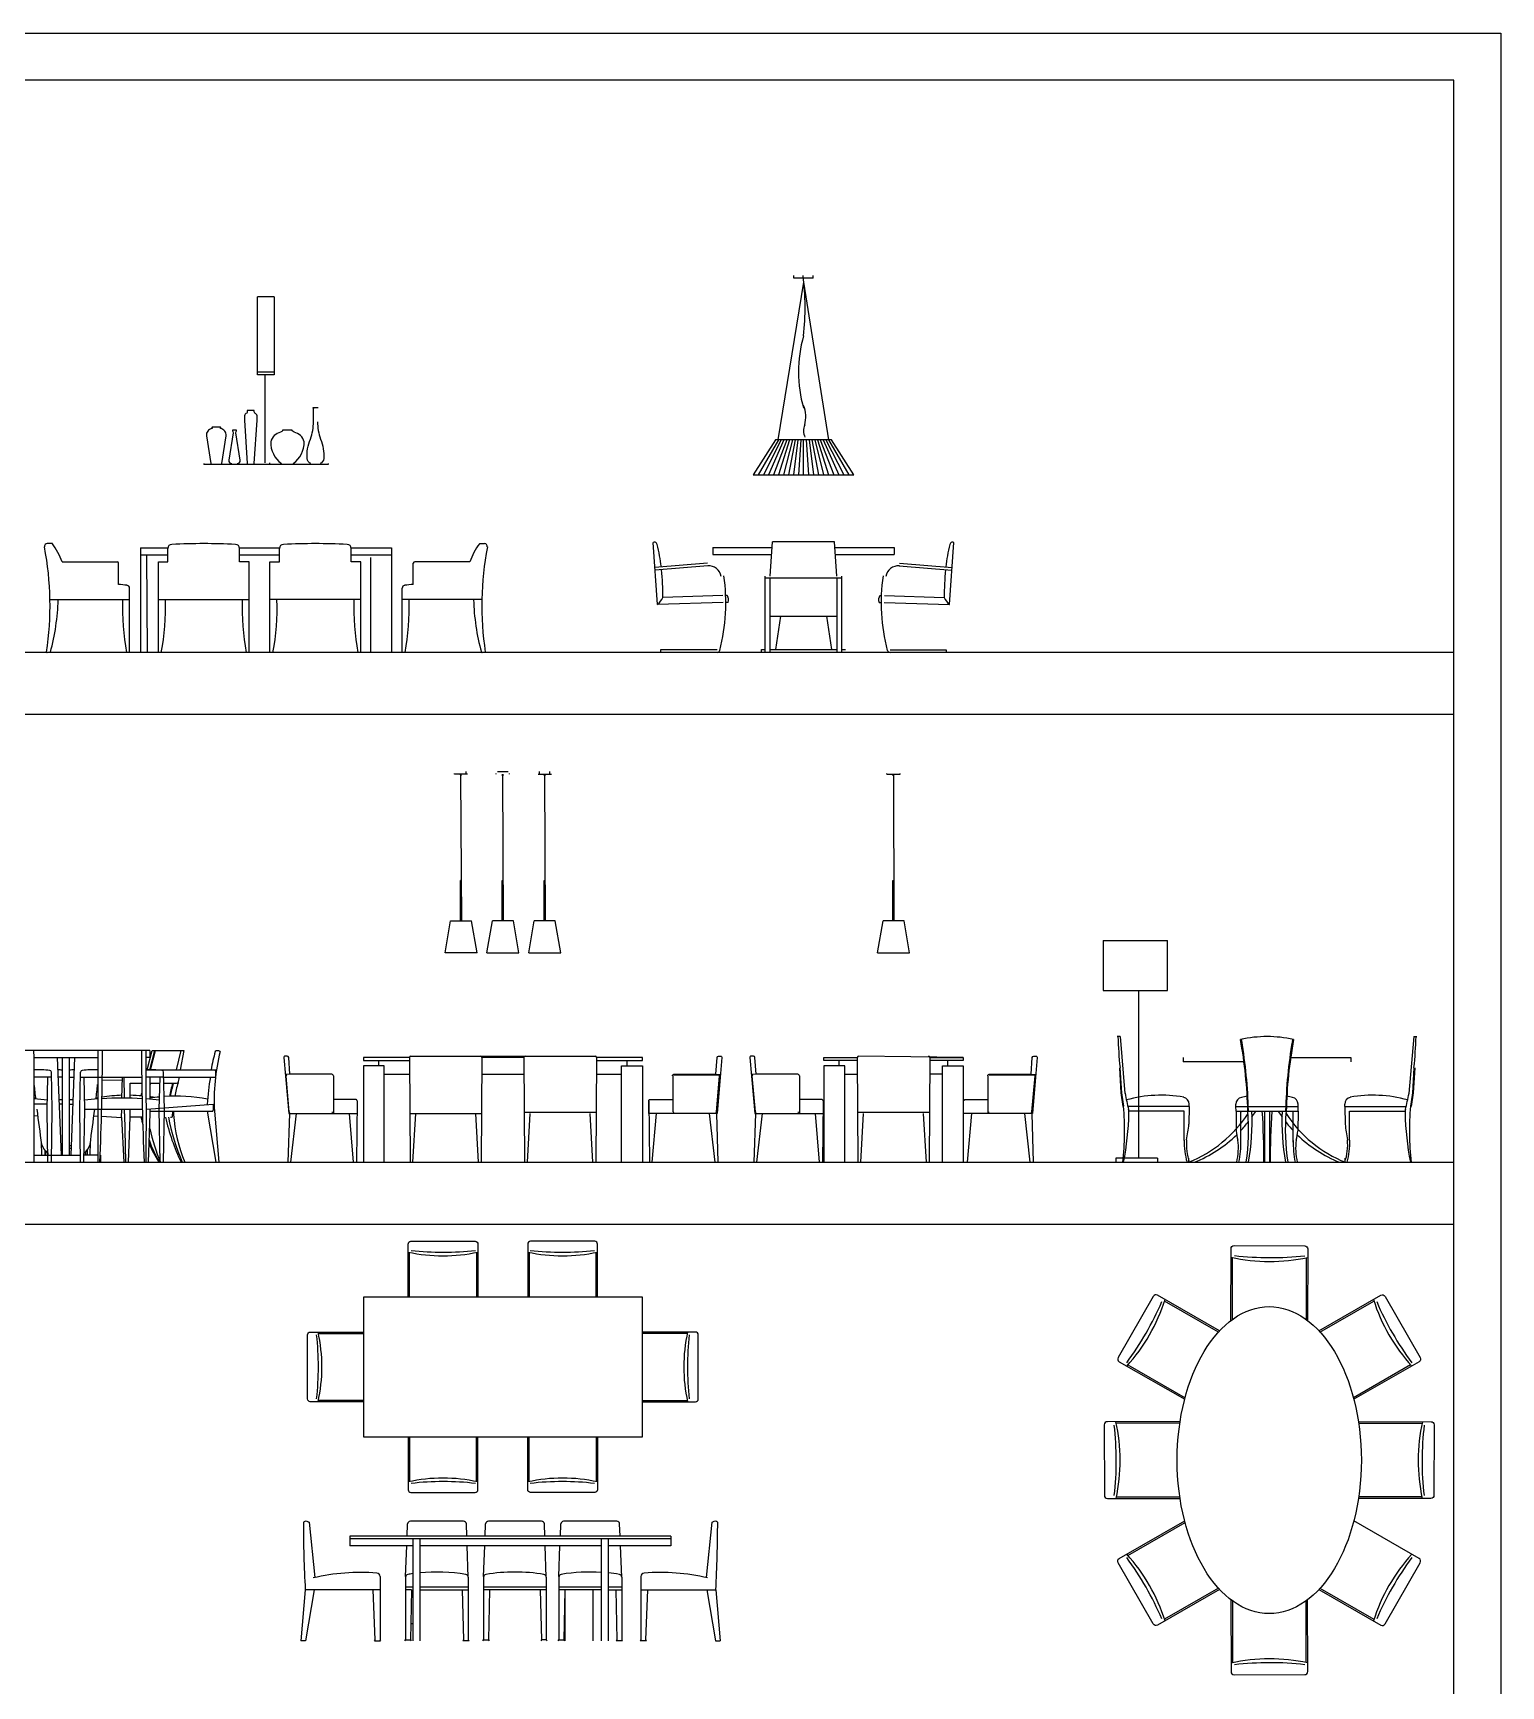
# Model space of a CAD drawing. Header units: inches. Extents: x 5.3 to 47.8, y 15.8 to 40.6.
# Drawn here: x 37.29 to 47.81, y 28.73 to 40.58 of the extents above; entities that cross this region are included whole.
import ezdxf

# ---------------------------------------------------------------- set-up
doc = ezdxf.new("R2010")
doc.units = ezdxf.units.IN
doc.header["$MEASUREMENT"] = 0
for name, color, linetype in [('02', 2, 'Continuous'), ('1', 1, 'Continuous'), ('4', 4, 'Continuous'), ('kadrbm', 4, 'Continuous')]:
    doc.layers.add(name, color=color, linetype=linetype)

# ---------------------------------------------------------------- blocks, each defined once
blk = doc.blocks.new('kadrbm')
at = {"layer": 'kadrbm', "color": 4}
blk.add_lwpolyline([(0, 0), (0, 24.797), (21, 24.797), (21, 0), (0, 0)], close=True, dxfattribs=at)
blk.add_lwpolyline([(20.663, 0.326), (20.663, 24.46), (0.337, 24.46), (0.337, 0.326), (20.663, 0.326)], dxfattribs=at)

msp = doc.modelspace()

# ---------------------------------------------------------------- linework, layer by layer
at = {"layer": '02'}
for points in [[(39.978, 31.516), (39.978, 31.896, -0.414214), (39.998, 31.916), (40.458, 31.916, -0.414214), (40.478, 31.896), (40.478, 31.516)], [(41.335, 31.516), (41.335, 31.896, 0.414214), (41.315, 31.916), (40.855, 31.916, 0.414214), (40.835, 31.896), (40.835, 31.516)], [(45.873, 31.348), (45.874, 31.863, -0.414214), (45.896, 31.885), (46.402, 31.884, -0.414214), (46.424, 31.862), (46.423, 31.347)], [(45.792, 31.274), (45.347, 31.53, 0.414214), (45.317, 31.521), (45.065, 31.083, 0.414214), (45.073, 31.053), (45.542, 30.784)], [(46.503, 31.274), (46.948, 31.53, -0.414214), (46.978, 31.521), (47.23, 31.083, -0.414214), (47.222, 31.053), (46.754, 30.784)], [(39.657, 30.766), (39.277, 30.766, -0.414214), (39.257, 30.786), (39.257, 31.246, -0.414214), (39.277, 31.266), (39.657, 31.266)], [(41.657, 30.766), (42.037, 30.766, 0.414214), (42.057, 30.786), (42.057, 31.246, 0.414214), (42.037, 31.266), (41.657, 31.266)], [(45.509, 30.624), (44.988, 30.623, 0.414214), (44.966, 30.601), (44.967, 30.095, 0.414214), (44.989, 30.073), (45.508, 30.074)], [(46.786, 30.624), (47.307, 30.623, -0.414214), (47.329, 30.601), (47.328, 30.095, -0.414214), (47.306, 30.073), (46.787, 30.074)], [(39.978, 30.516), (39.978, 30.136, 0.414214), (39.998, 30.116), (40.458, 30.116, 0.414214), (40.478, 30.136), (40.478, 30.516)], [(41.335, 30.516), (41.335, 30.136, -0.414214), (41.315, 30.116), (40.855, 30.116, -0.414214), (40.835, 30.136), (40.835, 30.516)], [(45.792, 29.421), (45.347, 29.166, -0.414214), (45.317, 29.174), (45.065, 29.613, -0.414214), (45.073, 29.643), (45.542, 29.912)], [(46.503, 29.421), (46.948, 29.166, 0.414214), (46.978, 29.174), (47.23, 29.613, 0.414214), (47.222, 29.643), (46.754, 29.912)], [(45.873, 29.347), (45.874, 28.832, 0.414214), (45.896, 28.81), (46.402, 28.811, 0.414214), (46.424, 28.833), (46.423, 29.348)]]:
    msp.add_lwpolyline(points, format="xyb", dxfattribs=at)
msp.add_lwpolyline([(41.657, 30.516), (41.657, 31.516), (39.657, 31.516), (39.657, 30.516)], close=True, dxfattribs=at)
for centre, radius, start, end in [((40.228, 32.966), 1.154, 257.4874, 282.5126), ((41.085, 32.966), 1.154, 257.4874, 282.5126), ((46.151, 33.04), 1.269, 257.3788, 282.404), ((44.19, 31.878), 1.269, 317.596, 342.6212), ((48.106, 31.878), 1.269, 197.3788, 222.404), ((38.206, 31.016), 1.154, 347.4874, 12.5126), ((43.107, 31.016), 1.154, 167.4874, 192.5126), ((43.811, 30.346), 1.269, 347.596, 12.6212), ((48.484, 30.346), 1.269, 167.3788, 192.404), ((40.228, 29.065), 1.154, 77.4874, 102.5126), ((41.085, 29.065), 1.154, 77.4874, 102.5126), ((44.19, 28.817), 1.269, 17.3788, 42.404), ((48.106, 28.817), 1.269, 137.596, 162.6212), ((46.151, 27.655), 1.269, 77.596, 102.6212)]:
    msp.add_arc(centre, radius, start, end, dxfattribs=at)
msp.add_ellipse((46.148, 30.348), major_axis=(0, 1.1), ratio=0.6, dxfattribs=at)
at = {"layer": '1'}
for p, q in [((42.811, 38.789), (42.627, 37.659)), ((42.741, 38.818), (42.741, 38.838)), ((42.881, 38.818), (42.741, 38.818)), ((42.811, 38.789), (42.991, 37.659)), ((42.881, 38.818), (42.881, 38.838)), ((39.019, 38.684), (39.019, 38.125)), ((38.954, 37.496), (38.954, 38.125)), ((39.334, 37.89), (39.294, 37.89)), ((39.299, 37.786), (39.299, 37.885)), ((39.334, 37.889), (39.334, 37.89)), ((42.631, 37.659), (42.487, 37.409)), ((42.651, 37.659), (42.523, 37.409)), ((42.671, 37.659), (42.559, 37.409)), ((42.691, 37.659), (42.595, 37.409)), ((42.711, 37.659), (42.631, 37.409)), ((42.731, 37.659), (42.667, 37.409)), ((42.751, 37.659), (42.703, 37.409)), ((42.771, 37.659), (42.739, 37.409)), ((42.791, 37.659), (42.775, 37.409)), ((42.811, 37.409), (42.811, 37.659)), ((42.831, 37.659), (42.847, 37.409)), ((42.851, 37.659), (42.883, 37.409)), ((42.871, 37.659), (42.919, 37.409)), ((42.891, 37.659), (42.955, 37.409)), ((42.911, 37.659), (42.991, 37.409)), ((42.931, 37.659), (43.027, 37.409)), ((42.951, 37.659), (43.063, 37.409)), ((42.971, 37.659), (43.099, 37.409)), ((42.991, 37.659), (43.135, 37.409)), ((38.514, 37.49), (38.514, 37.484)), ((39.404, 37.484), (38.514, 37.484)), ((38.984, 37.496), (38.984, 37.49)), ((39.404, 37.49), (39.404, 37.484)), ((37.429, 36.916), (37.392, 36.916)), ((38.059, 36.886), (38.257, 36.886)), ((38.059, 36.886), (38.059, 36.136)), ((38.256, 36.785), (38.256, 36.881)), ((38.77, 36.886), (39.057, 36.886)), ((38.77, 36.785), (38.77, 36.881)), ((39.056, 36.785), (39.056, 36.881)), ((39.57, 36.886), (39.859, 36.886)), ((39.57, 36.785), (39.57, 36.881)), ((39.859, 36.886), (39.859, 36.136)), ((40.489, 36.916), (40.525, 36.916)), ((41.764, 36.479), (41.734, 36.925)), ((42.161, 36.888), (42.161, 36.838)), ((42.161, 36.888), (42.586, 36.888)), ((42.572, 36.682), (42.589, 36.93)), ((43.032, 36.93), (42.589, 36.93)), ((43.05, 36.682), (43.032, 36.93)), ((43.035, 36.888), (43.461, 36.888)), ((43.461, 36.888), (43.461, 36.838)), ((43.857, 36.479), (43.887, 36.925)), ((37.498, 36.785), (37.892, 36.785)), ((37.902, 36.624), (37.902, 36.775)), ((38.059, 36.836), (38.256, 36.836)), ((38.104, 36.836), (38.109, 36.136)), ((38.188, 36.136), (38.188, 36.785)), ((38.188, 36.785), (38.256, 36.785)), ((38.77, 36.836), (39.056, 36.836)), ((38.838, 36.785), (38.77, 36.785)), ((38.838, 36.136), (38.838, 36.785)), ((38.988, 36.136), (38.988, 36.785)), ((38.988, 36.785), (39.056, 36.785)), ((39.57, 36.836), (39.859, 36.836)), ((39.638, 36.785), (39.57, 36.785)), ((39.638, 36.136), (39.638, 36.785)), ((39.709, 36.816), (39.709, 36.136)), ((40.015, 36.624), (40.015, 36.775)), ((40.419, 36.785), (40.025, 36.785)), ((42.123, 36.777), (41.746, 36.745)), ((42.125, 36.757), (41.748, 36.725)), ((42.161, 36.838), (42.583, 36.838)), ((43.039, 36.838), (43.461, 36.838)), ((43.497, 36.757), (43.874, 36.725)), ((43.499, 36.777), (43.875, 36.745)), ((42.536, 36.138), (42.536, 36.682)), ((42.536, 36.672), (43.086, 36.672)), ((42.571, 36.138), (42.571, 36.672)), ((43.051, 36.138), (43.051, 36.672)), ((43.086, 36.138), (43.086, 36.682)), ((37.412, 36.515), (37.982, 36.515)), ((37.982, 36.136), (37.982, 36.597)), ((38.188, 36.515), (38.838, 36.515)), ((39.638, 36.515), (38.988, 36.515)), ((39.935, 36.136), (39.935, 36.597)), ((40.506, 36.515), (39.935, 36.515)), ((42.234, 36.494), (41.764, 36.479)), ((42.232, 36.544), (41.803, 36.531)), ((42.263, 36.545), (42.252, 36.545)), ((42.27, 36.495), (42.254, 36.495)), ((43.352, 36.495), (43.368, 36.495)), ((43.359, 36.545), (43.37, 36.545)), ((43.388, 36.494), (43.857, 36.479)), ((43.39, 36.544), (43.818, 36.531)), ((42.571, 36.396), (43.051, 36.396)), ((42.646, 36.396), (42.611, 36.158)), ((42.976, 36.396), (43.011, 36.158)), ((42.191, 36.156), (41.787, 36.156)), ((41.787, 36.156), (41.787, 36.136)), ((42.511, 36.158), (42.536, 36.158)), ((42.511, 36.138), (42.511, 36.158)), ((42.571, 36.158), (43.051, 36.158)), ((43.086, 36.158), (43.111, 36.158)), ((43.431, 36.156), (43.834, 36.156)), ((43.834, 36.156), (43.834, 36.136)), ((40.309, 35.263), (40.309, 35.268)), ((40.404, 35.263), (40.309, 35.263)), ((40.355, 35.253), (40.354, 35.263)), ((40.362, 34.213), (40.356, 35.253)), ((40.359, 35.253), (40.359, 35.263)), ((40.394, 35.268), (40.394, 35.283)), ((40.609, 35.263), (40.609, 35.268)), ((40.619, 35.283), (40.694, 35.283)), ((40.655, 35.253), (40.654, 35.263)), ((40.662, 34.213), (40.656, 35.253)), ((40.659, 35.253), (40.659, 35.263)), ((40.704, 35.263), (40.704, 35.268)), ((40.909, 35.263), (41.004, 35.263)), ((40.919, 35.268), (40.919, 35.283)), ((40.955, 35.253), (40.954, 35.263)), ((40.962, 34.213), (40.958, 35.253)), ((40.959, 35.253), (40.959, 35.263)), ((40.994, 35.268), (40.994, 35.283)), ((43.409, 35.263), (43.409, 35.268)), ((43.409, 35.263), (43.504, 35.263)), ((43.454, 35.253), (43.453, 35.263)), ((43.461, 34.213), (43.457, 35.253)), ((43.458, 35.253), (43.459, 35.263)), ((43.504, 35.263), (43.504, 35.268)), ((40.352, 34.213), (40.352, 34.503)), ((40.362, 34.503), (40.352, 34.503)), ((40.652, 34.213), (40.652, 34.503)), ((40.652, 34.503), (40.662, 34.503)), ((40.952, 34.213), (40.952, 34.503)), ((40.952, 34.503), (40.962, 34.503)), ((43.451, 34.213), (43.451, 34.503)), ((43.451, 34.503), (43.461, 34.503)), ((40.242, 33.983), (40.282, 34.213)), ((40.282, 34.213), (40.432, 34.213)), ((40.472, 33.983), (40.432, 34.213)), ((40.542, 33.983), (40.582, 34.213)), ((40.732, 34.213), (40.582, 34.213)), ((40.772, 33.983), (40.732, 34.213)), ((40.842, 33.983), (40.882, 34.213)), ((41.032, 34.213), (40.882, 34.213)), ((41.072, 33.983), (41.032, 34.213)), ((43.341, 33.983), (43.381, 34.213)), ((43.531, 34.213), (43.381, 34.213)), ((43.571, 33.983), (43.531, 34.213)), ((44.958, 34.073), (44.958, 33.713)), ((44.958, 34.073), (45.418, 34.073)), ((45.418, 33.713), (45.418, 34.073)), ((40.472, 33.983), (40.242, 33.983)), ((40.542, 33.983), (40.772, 33.983)), ((40.842, 33.983), (41.072, 33.983)), ((43.341, 33.983), (43.571, 33.983)), ((44.958, 33.713), (45.418, 33.713)), ((45.211, 33.713), (45.211, 32.513)), ((45.079, 33.383), (45.058, 33.383)), ((45.079, 33.383), (45.114, 32.976)), ((45.951, 33.355), (45.942, 33.363)), ((46.313, 33.355), (46.322, 33.363)), ((47.185, 33.383), (47.149, 32.976)), ((47.185, 33.383), (47.205, 33.383)), ((38.126, 33.283), (36.681, 33.283)), ((37.298, 33.233), (37.754, 33.233)), ((37.464, 33.233), (37.491, 32.533)), ((37.501, 32.533), (37.501, 33.233)), ((37.551, 32.533), (37.551, 33.233)), ((37.588, 33.233), (37.561, 32.533)), ((38.126, 33.233), (38.102, 33.233)), ((38.108, 33.144), (38.143, 33.283)), ((38.126, 33.283), (38.126, 33.233)), ((38.128, 33.144), (38.164, 33.283)), ((38.132, 33.144), (38.168, 33.283)), ((38.143, 33.283), (38.371, 33.283)), ((38.317, 33.144), (38.352, 33.283)), ((38.371, 33.283), (38.345, 33.144)), ((39.767, 33.173), (39.767, 33.213)), ((39.987, 33.233), (39.992, 32.483)), ((39.997, 33.243), (41.317, 33.243)), ((40.507, 33.233), (40.502, 32.483)), ((40.807, 33.233), (40.812, 32.483)), ((41.327, 33.233), (41.322, 32.483)), ((41.547, 33.173), (41.547, 33.213)), ((43.066, 33.173), (43.066, 33.213)), ((43.196, 33.233), (43.201, 32.483)), ((43.956, 33.233), (43.206, 33.243)), ((43.716, 33.233), (43.711, 32.483)), ((43.846, 33.173), (43.846, 33.213)), ((45.532, 33.233), (45.532, 33.203)), ((45.967, 33.203), (45.532, 33.203)), ((46.301, 33.233), (46.732, 33.233)), ((46.732, 33.233), (46.732, 33.203)), ((37.423, 33.093), (37.298, 33.093)), ((37.391, 32.86), (37.396, 33.093)), ((37.427, 32.86), (37.422, 33.128)), ((37.501, 33.093), (37.469, 33.093)), ((37.551, 33.093), (37.583, 33.093)), ((37.625, 32.86), (37.63, 33.128)), ((37.63, 33.093), (38.069, 33.093)), ((37.661, 32.86), (37.656, 33.093)), ((37.929, 33.07), (37.786, 33.068)), ((37.927, 32.941), (37.93, 33.093)), ((37.945, 32.941), (37.944, 33.093)), ((37.985, 33.05), (38.07, 33.05)), ((37.986, 32.941), (37.985, 33.05)), ((38.101, 33.144), (38.599, 33.144)), ((38.226, 33.093), (38.102, 33.093)), ((38.128, 33.093), (38.128, 32.933)), ((38.128, 33.049), (38.199, 33.049)), ((38.195, 32.86), (38.2, 33.093)), ((38.231, 32.86), (38.225, 33.128)), ((38.226, 33.092), (38.6, 33.092)), ((38.227, 33.049), (38.284, 33.049)), ((39.131, 33.113), (39.097, 33.112)), ((39.126, 32.843), (39.103, 33.102)), ((39.442, 33.103), (39.442, 32.833)), ((41.877, 32.843), (41.877, 33.103)), ((41.882, 33.108), (42.205, 33.108)), ((42.182, 33.113), (42.216, 33.112)), ((42.187, 32.843), (42.21, 33.102)), ((42.471, 33.113), (42.437, 33.112)), ((42.466, 32.843), (42.443, 33.102)), ((42.781, 33.103), (42.781, 32.833)), ((44.131, 33.103), (44.131, 32.833)), ((44.141, 33.108), (44.465, 33.108)), ((44.441, 33.113), (44.475, 33.112)), ((44.446, 32.843), (44.47, 33.102)), ((45.074, 33.16), (45.085, 32.979)), ((45.078, 33.16), (45.09, 32.978)), ((47.185, 33.16), (47.174, 32.978)), ((47.19, 33.16), (47.179, 32.979)), ((45.085, 32.979), (45.099, 32.883)), ((45.09, 32.979), (45.104, 32.884)), ((47.174, 32.979), (47.159, 32.884)), ((47.179, 32.979), (47.164, 32.883)), ((37.392, 32.898), (37.299, 32.898)), ((37.326, 32.816), (37.299, 32.814)), ((37.397, 32.483), (37.391, 32.86)), ((37.422, 32.483), (37.427, 32.86)), ((37.501, 32.898), (37.477, 32.898)), ((37.551, 32.898), (37.575, 32.898)), ((37.63, 32.483), (37.625, 32.86)), ((37.655, 32.483), (37.661, 32.86)), ((37.661, 32.863), (38.074, 32.863)), ((37.726, 32.816), (37.753, 32.814)), ((37.781, 32.813), (37.925, 32.804)), ((37.925, 32.804), (37.926, 32.863)), ((37.945, 32.829), (37.945, 32.863)), ((37.945, 32.829), (37.952, 32.483)), ((37.986, 32.805), (37.986, 32.863)), ((38.102, 32.863), (38.58, 32.898)), ((38.128, 32.831), (38.116, 32.483)), ((38.128, 32.863), (38.128, 32.831)), ((38.128, 32.848), (38.579, 32.848)), ((38.2, 32.483), (38.195, 32.86)), ((38.225, 32.483), (38.231, 32.86)), ((38.29, 32.809), (38.292, 32.848)), ((38.537, 32.848), (38.599, 32.483)), ((38.591, 32.848), (38.622, 32.483)), ((39.127, 32.833), (39.117, 32.483)), ((39.137, 32.483), (39.177, 32.833)), ((39.587, 32.483), (39.557, 32.833)), ((39.612, 32.923), (39.607, 32.483)), ((39.987, 32.833), (40.507, 32.833)), ((40.012, 32.483), (40.032, 32.833)), ((40.482, 32.483), (40.462, 32.833)), ((41.327, 32.838), (40.807, 32.838)), ((40.832, 32.483), (40.852, 32.833)), ((41.302, 32.483), (41.282, 32.833)), ((41.702, 32.923), (41.707, 32.483)), ((41.727, 32.483), (41.757, 32.833)), ((42.177, 32.483), (42.137, 32.833)), ((42.187, 32.833), (42.197, 32.483)), ((42.466, 32.833), (42.456, 32.483)), ((42.476, 32.483), (42.516, 32.833)), ((42.926, 32.483), (42.896, 32.833)), ((42.951, 32.923), (42.946, 32.483)), ((43.716, 32.838), (43.196, 32.838)), ((43.221, 32.483), (43.241, 32.833)), ((43.691, 32.483), (43.671, 32.833)), ((43.986, 32.483), (44.016, 32.833)), ((44.436, 32.483), (44.396, 32.833)), ((44.446, 32.833), (44.456, 32.483)), ((45.574, 32.883), (45.135, 32.883)), ((45.539, 32.848), (45.142, 32.848)), ((45.539, 32.639), (45.539, 32.848)), ((45.574, 32.883), (45.572, 32.756)), ((45.574, 32.883), (45.574, 32.899)), ((45.909, 32.883), (45.909, 32.899)), ((45.909, 32.883), (46.354, 32.883)), ((45.91, 32.848), (45.909, 32.883)), ((45.91, 32.848), (46.354, 32.848)), ((45.91, 32.848), (45.912, 32.707)), ((45.944, 32.627), (45.944, 32.848)), ((46.115, 32.848), (46.115, 32.483)), ((46.149, 32.848), (46.149, 32.483)), ((46.319, 32.627), (46.319, 32.848)), ((46.354, 32.848), (46.352, 32.707)), ((46.354, 32.848), (46.354, 32.899)), ((46.689, 32.883), (46.689, 32.899)), ((46.689, 32.883), (46.691, 32.756)), ((46.689, 32.883), (47.129, 32.883)), ((46.724, 32.639), (46.724, 32.848)), ((46.724, 32.848), (47.122, 32.848)), ((37.925, 32.804), (37.941, 32.483)), ((37.974, 32.483), (37.986, 32.805)), ((37.986, 32.807), (38.075, 32.807)), ((37.353, 32.533), (37.35, 32.629)), ((37.489, 32.603), (37.501, 32.603)), ((37.489, 32.583), (37.501, 32.583)), ((37.551, 32.603), (37.563, 32.603)), ((37.551, 32.583), (37.563, 32.583)), ((37.699, 32.533), (37.702, 32.629)), ((37.299, 32.533), (37.63, 32.533)), ((37.375, 32.57), (37.374, 32.533)), ((37.383, 32.533), (37.384, 32.559)), ((37.754, 32.533), (37.656, 32.533)), ((37.669, 32.533), (37.668, 32.559)), ((37.677, 32.57), (37.678, 32.533)), ((37.776, 32.483), (37.776, 32.533)), ((45.048, 32.513), (45.048, 32.483)), ((45.348, 32.513), (45.048, 32.513)), ((45.348, 32.513), (45.348, 32.483)), ((45.572, 32.483), (45.572, 32.513)), ((46.692, 32.483), (46.692, 32.513)), ((39.269, 29.904), (39.264, 29.904)), ((39.269, 29.904), (39.309, 29.506)), ((39.97, 29.804), (39.974, 29.891)), ((40.375, 29.91), (39.994, 29.91)), ((40.398, 29.804), (40.395, 29.891)), ((40.529, 29.804), (40.533, 29.891)), ((40.934, 29.91), (40.553, 29.91)), ((40.957, 29.804), (40.954, 29.891)), ((41.069, 29.804), (41.072, 29.891)), ((41.473, 29.91), (41.092, 29.91)), ((41.497, 29.804), (41.493, 29.891)), ((42.154, 29.904), (42.114, 29.506)), ((42.154, 29.904), (42.159, 29.904)), ((41.861, 29.804), (39.561, 29.804)), ((39.561, 29.804), (39.561, 29.734)), ((41.861, 29.784), (39.561, 29.784)), ((40.011, 29.734), (39.561, 29.734)), ((39.959, 29.513), (39.968, 29.734)), ((40.011, 29.784), (40.011, 29.054)), ((40.061, 29.784), (40.061, 29.054)), ((41.361, 29.734), (40.061, 29.734)), ((40.409, 29.509), (40.401, 29.734)), ((40.518, 29.513), (40.527, 29.734)), ((40.968, 29.509), (40.96, 29.734)), ((41.058, 29.513), (41.066, 29.734)), ((41.361, 29.784), (41.361, 29.054)), ((41.411, 29.784), (41.411, 29.054)), ((41.861, 29.734), (41.411, 29.734)), ((41.508, 29.509), (41.499, 29.734)), ((41.861, 29.804), (41.861, 29.734)), ((39.777, 29.514), (39.777, 29.059)), ((39.959, 29.509), (39.959, 29.059)), ((40.409, 29.509), (40.409, 29.059)), ((40.518, 29.509), (40.518, 29.059)), ((40.968, 29.509), (40.968, 29.059)), ((41.058, 29.509), (41.058, 29.059)), ((41.508, 29.509), (41.508, 29.059)), ((41.646, 29.514), (41.646, 29.059)), ((39.241, 29.419), (39.209, 29.054)), ((39.777, 29.419), (39.241, 29.419)), ((39.305, 29.419), (39.243, 29.054)), ((39.741, 29.059), (39.728, 29.419)), ((39.959, 29.439), (40.011, 29.439)), ((40.002, 29.419), (39.959, 29.419)), ((40.002, 29.419), (39.994, 29.059)), ((40.061, 29.439), (40.409, 29.439)), ((40.061, 29.419), (40.409, 29.419)), ((40.366, 29.419), (40.374, 29.059)), ((40.518, 29.439), (40.968, 29.439)), ((40.968, 29.419), (40.518, 29.419)), ((40.561, 29.419), (40.553, 29.059)), ((40.925, 29.419), (40.933, 29.059)), ((41.058, 29.439), (41.361, 29.439)), ((41.361, 29.419), (41.058, 29.419)), ((41.101, 29.419), (41.093, 29.059)), ((41.101, 29.419), (41.101, 29.054)), ((41.301, 29.419), (41.301, 29.054)), ((41.411, 29.439), (41.508, 29.439)), ((41.411, 29.419), (41.508, 29.419)), ((41.465, 29.419), (41.473, 29.059)), ((41.646, 29.419), (42.182, 29.419)), ((41.681, 29.059), (41.695, 29.419)), ((42.118, 29.419), (42.18, 29.054)), ((42.182, 29.419), (42.214, 29.054)), ((40.011, 29.174), (39.997, 29.174)), ((39.243, 29.054), (39.209, 29.054)), ((39.736, 29.054), (39.741, 29.059)), ((39.736, 29.054), (39.781, 29.054)), ((39.776, 29.059), (39.781, 29.054)), ((39.954, 29.054), (39.959, 29.059)), ((39.959, 29.059), (39.994, 29.059)), ((39.994, 29.059), (39.999, 29.054)), ((40.374, 29.059), (40.369, 29.054)), ((40.414, 29.054), (40.369, 29.054)), ((40.414, 29.054), (40.409, 29.059)), ((40.513, 29.054), (40.518, 29.059)), ((40.518, 29.059), (40.553, 29.059)), ((40.553, 29.059), (40.558, 29.054)), ((40.933, 29.059), (40.928, 29.054)), ((40.968, 29.059), (40.933, 29.059)), ((40.973, 29.054), (40.968, 29.059)), ((41.053, 29.054), (41.058, 29.059)), ((41.058, 29.059), (41.093, 29.059)), ((41.093, 29.059), (41.098, 29.054)), ((41.473, 29.059), (41.468, 29.054)), ((41.513, 29.054), (41.468, 29.054)), ((41.513, 29.054), (41.508, 29.059)), ((41.646, 29.059), (41.641, 29.054)), ((41.686, 29.054), (41.641, 29.054)), ((41.686, 29.054), (41.681, 29.059)), ((42.18, 29.054), (42.214, 29.054))]:
    msp.add_line(p, q, dxfattribs=at)
for points in [[(39.019, 38.684), (38.899, 38.684)], [(39.019, 38.125), (38.899, 38.125), (38.899, 38.684)], [(38.899, 38.147), (39.019, 38.147)], [(39.987, 33.233), (39.657, 33.233), (39.657, 33.213), (39.987, 33.213)], [(39.807, 32.483), (39.807, 33.173), (39.657, 33.173), (39.657, 32.483)], [(40.807, 33.233), (40.507, 33.233)], [(41.327, 33.213), (41.657, 33.213), (41.657, 33.233), (41.327, 33.233)], [(41.507, 32.483), (41.507, 33.173), (41.657, 33.173), (41.657, 32.483)], [(43.196, 33.213), (42.956, 33.213), (42.956, 33.233), (43.196, 33.233)], [(43.106, 32.483), (43.106, 33.173), (42.956, 33.173), (42.956, 32.483)], [(43.716, 33.233), (43.956, 33.233), (43.956, 33.213), (43.716, 33.213)], [(43.806, 32.483), (43.806, 33.173), (43.956, 33.173), (43.956, 32.483)], [(39.807, 33.113), (39.987, 33.113)], [(40.507, 33.113), (40.807, 33.113)], [(41.327, 33.113), (41.507, 33.113)], [(43.106, 33.113), (43.196, 33.113)], [(43.806, 33.113), (43.716, 33.113)], [(39.988, 31.516), (39.988, 31.837)], [(40.468, 31.837), (40.468, 31.516)], [(40.845, 31.837), (40.845, 31.516)], [(41.325, 31.516), (41.325, 31.837)], [(45.884, 31.356), (45.885, 31.799)], [(46.413, 31.798), (46.412, 31.356)], [(45.784, 31.266), (45.398, 31.488)], [(46.511, 31.266), (46.898, 31.488)], [(39.335, 31.256), (39.657, 31.256)], [(41.978, 31.256), (41.657, 31.256)], [(45.134, 31.03), (45.545, 30.795)], [(47.161, 31.03), (46.751, 30.795)], [(39.657, 30.776), (39.335, 30.776)], [(41.657, 30.776), (41.978, 30.776)], [(45.507, 30.613), (45.052, 30.612)], [(46.788, 30.613), (47.243, 30.612)], [(39.988, 30.516), (39.988, 30.194)], [(40.468, 30.194), (40.468, 30.516)], [(40.845, 30.194), (40.845, 30.516)], [(41.325, 30.516), (41.325, 30.194)], [(45.053, 30.084), (45.507, 30.085)], [(47.242, 30.084), (46.788, 30.085)], [(45.134, 29.665), (45.545, 29.901)], [(45.784, 29.43), (45.398, 29.207)], [(46.511, 29.43), (46.898, 29.207)], [(45.884, 29.339), (45.885, 28.896)], [(46.413, 28.897), (46.412, 29.34)]]:
    msp.add_lwpolyline(points, dxfattribs=at)
for points in [[(38.875, 37.49), (38.895, 37.8, 0.037272), (38.895, 37.833, 0.273207), (38.879, 37.852, -0.256923), (38.875, 37.86), (38.875, 37.87), (38.825, 37.87), (38.825, 37.86, -0.256923), (38.821, 37.852, 0.273207), (38.805, 37.833, 0.037272), (38.805, 37.8), (38.825, 37.49)], [(39.28, 37.49, -0.2749), (39.255, 37.525, -0.129878), (39.279, 37.665, 0.08064), (39.299, 37.79)], [(39.329, 37.79, 0.08064), (39.349, 37.665, -0.129878), (39.373, 37.525, -0.2749), (39.348, 37.49)], [(38.633, 37.745, 1), (38.633, 37.75), (38.573, 37.75, 1), (38.573, 37.745), (38.573, 37.74, 0.431599), (38.533, 37.689), (38.563, 37.49)], [(38.643, 37.49), (38.673, 37.689, 0.431599), (38.633, 37.74), (38.633, 37.745)], [(38.754, 37.49, 0.45898), (38.774, 37.513), (38.744, 37.71), (38.746, 37.72, 0.267673), (38.749, 37.73), (38.719, 37.73, 0.267673), (38.721, 37.72), (38.723, 37.71), (38.693, 37.513, 0.459026), (38.713, 37.49)], [(39.155, 37.49, 0.244997), (39.233, 37.646, 0.278824), (39.161, 37.715, -0.160739), (39.148, 37.725), (39.148, 37.73), (39.078, 37.73), (39.078, 37.725, -0.160739), (39.064, 37.715, 0.278824), (38.993, 37.646, 0.244997), (39.07, 37.49)], [(39.442, 33.103, 0.414214), (39.432, 33.113), (39.131, 33.113), (39.122, 33.234, 0.392355), (39.112, 33.243), (39.097, 33.243, 0.421374), (39.087, 33.233), (39.122, 32.833), (39.612, 32.833)], [(41.872, 33.103, -0.414214), (41.882, 33.113), (42.182, 33.113), (42.191, 33.234, -0.392355), (42.201, 33.243), (42.216, 33.243, -0.421374), (42.226, 33.233), (42.192, 32.833), (41.702, 32.833), (41.702, 32.923, -0.414214), (41.712, 32.933), (41.872, 32.933)], [(42.781, 33.103, 0.414214), (42.771, 33.113), (42.471, 33.113), (42.462, 33.234, 0.392355), (42.452, 33.243), (42.436, 33.243, 0.421374), (42.426, 33.233), (42.461, 32.833), (42.951, 32.833)], [(44.131, 33.103, -0.414214), (44.141, 33.113), (44.441, 33.113), (44.45, 33.234, -0.392355), (44.46, 33.243), (44.476, 33.243, -0.421374), (44.486, 33.233), (44.451, 32.833), (43.961, 32.833)], [(37.311, 32.934, -0.001028), (37.299, 33.04, -0.001028)], [(37.741, 32.934, 0.001028), (37.753, 33.04, 0.001028)], [(39.612, 32.923, 0.414214), (39.602, 32.933), (39.442, 32.933)], [(42.951, 32.923, 0.414214), (42.941, 32.933), (42.781, 32.933)], [(43.961, 32.923, -0.414214), (43.971, 32.933), (44.131, 32.933)], [(37.396, 32.549, -0.135425), (37.353, 32.61, -0.002467), (37.32, 32.863, -0.002467)], [(37.656, 32.549, 0.135425), (37.699, 32.61, 0.002467), (37.732, 32.863, 0.002467)]]:
    msp.add_lwpolyline(points, format="xyb", dxfattribs=at)
msp.add_lwpolyline([(42.451, 37.409), (43.171, 37.409), (43.011, 37.659), (42.611, 37.659)], close=True, dxfattribs=at)
for centre, radius, start, end in [((40.875, 38.607), 1.947, 354.0487, 6.8344), ((43.684, 38.146), 0.91, 163.4737, 196.5263), ((42.606, 37.824), 0.221, 344.874, 21.8958), ((39.299, 37.89), 0.00482, 177.791, 2.1093), ((42.918, 37.725), 0.107, 157.0863, 205.5176), ((37.392, 36.896), 0.02, 90, 190.836), ((35.173, 36.471), 2.239, 351.4745, 10.836), ((37.02, 36.616), 0.507, 19.4052, 36.2424), ((38.286, 36.881), 0.03, 92.2651, 180), ((38.513, 32.434), 4.482, 87.0831, 92.9169), ((38.74, 36.881), 0.03, 0, 87.7349), ((39.086, 36.881), 0.03, 92.2651, 180), ((39.313, 32.434), 4.482, 87.0831, 92.9169), ((39.54, 36.881), 0.03, 0, 87.7349), ((40.898, 36.616), 0.507, 143.7576, 160.5948), ((42.745, 36.471), 2.239, 169.164, 188.5255), ((40.525, 36.896), 0.02, 349.164, 90), ((41.742, 36.91), 0.0171, 71.4269, 118.1547), ((41.734, 36.9), 0.0299, 19.2206, 63.1272), ((40.317, 36.563), 1.487, 7.1829, 13.4778), ((45.305, 36.563), 1.487, 166.5222, 172.8171), ((43.887, 36.9), 0.0299, 116.8728, 160.7794), ((43.879, 36.91), 0.0171, 61.8453, 108.5731), ((37.892, 36.775), 0.01, 0, 90), ((40.025, 36.775), 0.01, 90, 180), ((39.656, 36.529), 2.147, 0.0447, 5.3343), ((42.128, 36.662), 0.0956, 11.8225, 92.281), ((43.494, 36.662), 0.0956, 87.719, 168.1775), ((45.966, 36.529), 2.147, 174.6657, 179.9553), ((37.677, 34.299), 2.336, 82.9303, 84.4719), ((37.962, 36.597), 0.02, 0, 82.9303), ((39.955, 36.597), 0.02, 97.0697, 180), ((40.24, 34.299), 2.336, 95.5281, 97.0697), ((40.891, 36.494), 1.363, 345.4165, 8.0533), ((44.73, 36.494), 1.363, 171.9467, 194.5835), ((35.9, 36.557), 1.571, 344.5331, 358.4426), ((39.685, 36.459), 1.754, 178.1905, 190.6165), ((36.485, 36.459), 1.754, 349.3835, 1.8095), ((40.542, 36.459), 1.754, 178.1905, 190.6165), ((37.285, 36.459), 1.754, 349.3835, 1.8095), ((41.342, 36.459), 1.754, 178.1905, 190.6165), ((38.232, 36.459), 1.754, 349.3835, 1.8095), ((42.017, 36.557), 1.571, 181.5574, 195.4669), ((41.658, 36.6), 0.161, 311.1923, 334.4129), ((42.227, 36.514), 0.0473, 335.9507, 40.2124), ((43.395, 36.514), 0.0473, 139.7876, 204.0493), ((43.963, 36.6), 0.161, 205.5871, 228.8077), ((37.39, 36.139), 0.003, 175.8808, 349.5043), ((40.507, 36.139), 0.003, 190.5833, 4.1147), ((42.191, 36.156), 0.02, 270, 345.4165), ((43.431, 36.156), 0.02, 194.5835, 270), ((48.214, 33.486), 3.152, 181.8768, 185.9232), ((46.132, 32.47), 0.913, 77.99, 102.01), ((42.747, 32.777), 3.248, 1.258, 10.3993), ((42.49, 32.766), 3.51, 1.4106, 9.6436), ((49.774, 32.766), 3.51, 170.3564, 178.5894), ((49.517, 32.777), 3.248, 169.6007, 178.742), ((44.05, 33.486), 3.152, 354.0768, 358.1232), ((-61.965, 32.808), 99.263, 359.81224, 0.27397), ((137.017, 32.808), 99.263, 179.72599, 180.18778), ((15.399, 33.422), 22.39, 357.5961, 359.644), ((60.456, 33.422), 22.39, 180.356, 182.4039), ((-61.161, 32.808), 99.263, 359.81224, 0.27397), ((40.374, 32.819), 1.837, 165.5642, 169.8022), ((40.067, 32.924), 1.479, 166.2175, 182.9601), ((38.613, 33.252), 0.0303, 53.0973, 126.9027), ((39.997, 33.233), 0.01, 90, 180), ((40.497, 33.233), 0.01, 0, 90), ((40.817, 33.233), 0.01, 90, 180), ((41.317, 33.233), 0.01, 0, 90), ((43.206, 33.233), 0.01, 90, 180), ((43.706, 33.233), 0.01, 0, 90), ((37.326, 32.336), 0.809, 84.0597, 91.9265), ((37.409, 33.128), 0.0125, 0, 90), ((37.44, 32.336), 0.809, 85.6969, 88.0992), ((37.612, 32.336), 0.809, 91.9008, 94.3031), ((37.643, 33.128), 0.0125, 90, 180), ((37.726, 32.336), 0.809, 88.0735, 95.9403), ((38.129, 32.336), 0.809, 84.0597, 91.9265), ((38.731, 32.864), 0.627, 162.7928, 164.1887), ((38.213, 33.128), 0.0125, 0, 90), ((46.044, 31.21), 7.97, 166.6609, 167.3524), ((38.93, 32.844), 0.666, 162.0906, 170.3902), ((38.258, 34.519), 1.47, 271.0007, 272.7464), ((38.956, 32.848), 0.659, 162.067, 170.4962), ((38.133, 33.116), 0.206, 341.375, 353.3132), ((40.024, 32.827), 1.487, 169.7023, 177.2338), ((38.394, 33.113), 0.207, 354.2073, 8.5055), ((39.108, 33.103), 0.005, 90, 184.9681), ((42.205, 33.103), 0.005, 355.0319, 90), ((42.448, 33.103), 0.005, 90, 184.9681), ((44.465, 33.103), 0.005, 355.0319, 90), ((37.239, 30.391), 2.551, 88.3944, 88.6424), ((37.228, 32.741), 0.212, 66.9786, 70.5131), ((37.124, 30.391), 2.551, 83.9626, 86.0761), ((37.928, 30.391), 2.551, 93.9239, 96.0374), ((37.824, 32.741), 0.212, 109.4869, 113.0214), ((37.813, 30.391), 2.551, 91.3576, 91.6056), ((37.961, 31.801), 1.162, 91.6508, 98.7878), ((37.928, 30.391), 2.551, 86.7593, 93.2407), ((37.961, 31.801), 1.162, 84.5557, 88.8013), ((38.479, 32.904), 0.418, 167.6491, 172.4916), ((37.928, 30.391), 2.551, 83.9626, 86.0761), ((38.105, 32.751), 0.202, 75.1079, 83.4269), ((38.315, 31.763), 1.193, 95.7157, 99.0308), ((38.315, 31.763), 1.193, 79.128, 94.1533), ((49.89, 33.962), 4.876, 191.6601, 193.0589), ((45.372, 32.042), 0.921, 79.7986, 105.5997), ((45.524, 32.899), 0.05, 0, 77.3893), ((45.959, 32.899), 0.05, 102.6107, 180), ((46.132, 32.128), 0.84, 99.7034, 102.6107), ((46.132, 32.128), 0.84, 77.3893, 80.2966), ((46.304, 32.899), 0.05, 0, 77.3893), ((46.739, 32.899), 0.05, 102.6107, 180), ((46.891, 32.042), 0.921, 74.4003, 100.2014), ((42.374, 33.962), 4.876, 346.9411, 348.3399), ((37.239, 30.391), 2.551, 84.1047, 84.6775), ((37.813, 30.391), 2.551, 95.3225, 95.8953), ((38.956, 32.848), 0.659, 179.9651, 181.9988), ((39.336, 32.89), 1.041, 183.5946, 203.0101), ((38.515, 32.874), 0.0694, 337.9708, 20.5854), ((39.131, 32.843), 0.005, 181.3972, 270), ((39.432, 32.843), 0.005, 270, 0), ((41.882, 32.843), 0.005, 180, 270), ((42.182, 32.843), 0.005, 270, 358.6028), ((42.471, 32.843), 0.005, 181.3972, 270), ((42.771, 32.843), 0.005, 270, 0), ((44.141, 32.843), 0.005, 180, 270), ((44.441, 32.843), 0.005, 270, 358.6028), ((43.018, 32.708), 2.094, 353.8216, 4.8113), ((43.035, 32.883), 2.108, 349.0564, 358.6906), ((45.043, 32.837), 0.1, 358.6906, 13.0589), ((45.227, 33.335), 0.919, 292.0393, 326.8724), ((45.194, 33.316), 0.887, 327.6899, 328.1648), ((44.438, 32.712), 1.562, 351.5498, 5.0032), ((44.443, 32.769), 1.582, 349.5841, 2.8648), ((45.262, 33.351), 0.936, 324.4495, 327.4621), ((39.969, 32.47), 6.141, 0.1223, 3.5301), ((52.295, 32.47), 6.141, 176.4699, 179.8777), ((47.001, 33.351), 0.936, 212.5379, 215.5505), ((47.821, 32.769), 1.582, 177.1352, 190.4159), ((47.825, 32.712), 1.562, 174.9968, 188.4502), ((47.037, 33.335), 0.919, 213.2402, 248.0907), ((47.069, 33.316), 0.887, 211.8352, 212.3101), ((47.221, 32.837), 0.1, 166.9411, 181.3094), ((49.229, 32.883), 2.108, 181.3094, 190.9436), ((49.246, 32.708), 2.094, 175.1887, 186.1784), ((39.009, 32.994), 0.964, 191.1725, 194.8493), ((39.304, 32.966), 1.201, 191.6401, 203.7255), ((39.702, 33.133), 1.499, 192.574, 205.7062), ((39.688, 33.067), 1.451, 190.3323, 203.7371), ((38.278, 32.843), 0.0366, 266.5035, 289.3237), ((44.44, 32.87), 1.138, 348.5033, 354.2692), ((46.466, 32.763), 0.557, 185.8336, 192.5934), ((45.262, 33.351), 0.936, 316.757, 321.9034), ((47.001, 33.351), 0.936, 218.0966, 223.243), ((45.798, 32.763), 0.557, 347.4066, 354.1664), ((47.824, 32.87), 1.138, 185.7308, 191.4967), ((39.009, 32.994), 0.964, 202.9052, 211.9708), ((38.912, 32.917), 0.837, 199.1553, 211.2756), ((46.027, 32.621), 0.488, 177.7786, 196.3799), ((45.918, 32.605), 0.364, 174.0552, 199.5694), ((45.262, 33.351), 0.936, 291.9208, 314.2264), ((45.498, 32.584), 0.429, 346.3375, 7.7642), ((45.157, 32.633), 0.788, 349.0042, 0.4606), ((47.107, 32.633), 0.788, 179.5394, 190.9958), ((46.766, 32.584), 0.429, 172.2358, 193.6625), ((47.001, 33.351), 0.936, 225.7736, 248.0792), ((46.346, 32.605), 0.364, 340.4306, 5.9448), ((46.237, 32.621), 0.488, 343.6201, 2.2214), ((59.768, 33.422), 22.39, 182.2339, 182.2758), ((15.284, 33.422), 22.39, 357.7242, 357.7661), ((40.23, 33.84), 2.002, 263.4152, 276.5848), ((41.083, 33.84), 2.002, 263.4152, 276.5848), ((46.155, 34.001), 2.202, 263.3066, 276.4762), ((43.356, 32.355), 2.202, 323.5238, 336.6934), ((48.94, 32.355), 2.202, 203.3066, 216.4762), ((37.333, 31.017), 2.002, 353.4152, 6.5848), ((43.981, 31.017), 2.002, 173.4152, 186.5848), ((42.85, 30.342), 2.202, 353.5238, 6.6934), ((49.445, 30.342), 2.202, 173.3066, 186.4762), ((40.23, 28.192), 2.002, 83.4152, 96.5848), ((41.083, 28.192), 2.002, 83.4152, 96.5848), ((39.246, 29.88), 0.0303, 53.0973, 126.9027), ((49.015, 29.933), 9.788, 180.1705, 183.0111), ((39.994, 29.89), 0.02, 90, 177.8363), ((40.375, 29.89), 0.02, 2.1426, 90), ((40.553, 29.89), 0.02, 90, 177.8363), ((40.934, 29.89), 0.02, 2.1426, 90), ((41.092, 29.89), 0.02, 90, 177.8363), ((41.473, 29.89), 0.02, 2.1426, 90), ((42.177, 29.88), 0.0303, 53.0973, 126.9027), ((32.408, 29.933), 9.788, 356.9889, 359.8295), ((43.356, 28.34), 2.202, 23.3066, 36.4762), ((48.94, 28.34), 2.202, 143.5238, 156.6934), ((39.639, 28.053), 1.49, 85.5956, 103.2191), ((39.752, 29.514), 0.025, 0, 85.5956), ((39.979, 29.509), 0.02, 99.3965, 180), ((40.184, 28.27), 1.276, 97.7996, 99.3965), ((40.184, 28.27), 1.276, 80.6035, 95.5384), ((40.389, 29.509), 0.02, 0, 80.6035), ((40.538, 29.509), 0.02, 99.3965, 180), ((40.743, 28.27), 1.276, 80.6035, 99.3965), ((40.948, 29.509), 0.02, 0, 80.6035), ((41.078, 29.509), 0.02, 99.3965, 180), ((41.283, 28.27), 1.276, 86.4668, 99.3965), ((41.283, 28.27), 1.276, 80.6035, 84.2134), ((41.488, 29.509), 0.02, 0, 80.6035), ((41.671, 29.514), 0.025, 94.4044, 180), ((41.783, 28.053), 1.49, 76.7809, 94.4044), ((46.155, 26.694), 2.202, 83.5238, 96.6934)]:
    msp.add_arc(centre, radius, start, end, dxfattribs=at)
at = {"layer": '4'}
for p, q in [((27.145, 36.137), (47.471, 36.137)), ((27.145, 35.693), (47.471, 35.693)), ((27.145, 32.483), (47.471, 32.483)), ((27.145, 32.039), (47.471, 32.039))]:
    msp.add_line(p, q, dxfattribs=at)

# ---------------------------------------------------------------- block references
at = {"layer": 'kadrbm'}
msp.add_blockref('kadrbm', (26.808, 15.778), dxfattribs=at)

doc.saveas('drawing.dxf')
